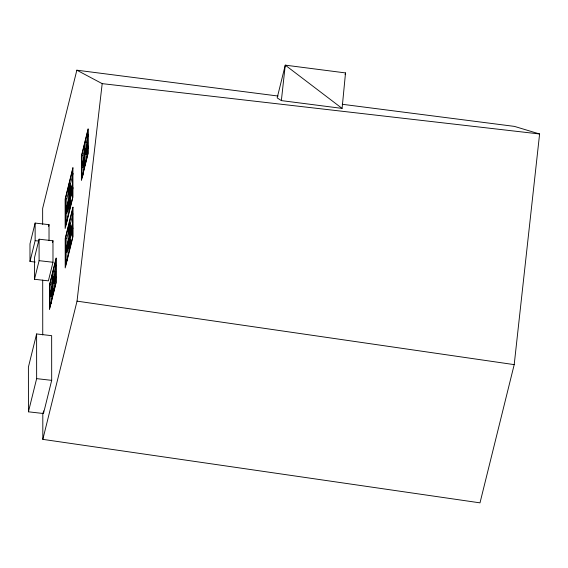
<?xml version="1.0" encoding="UTF-8"?>
<svg xmlns="http://www.w3.org/2000/svg" width="568" height="568" viewBox="0 0 568 568"><rect width="100%" height="100%" fill="white"/><g stroke="black" fill="none" stroke-linecap="round" stroke-linejoin="round"><path stroke-width="0.85" d="M342.092 108.403L345.521 72.924L285.271 65.15L277.17 97.888L281.359 100.6L342.092 108.403L285.271 65.15L281.359 100.6M42.806 412.815L42.827 439.362L479.995 502.85L514.203 364.628L539.6 133.984L514.473 126.401L342.241 104.278M42.827 439.362L77.035 301.139L102.19 83.638L76.85 70.191L42.643 208.413L42.657 224.346M49.033 240.484L49.018 224.658L35.131 223.075L29.983 243.871L29.997 261.45L35.209 262.047M29.997 261.45L35.145 240.654L35.131 223.075M39.085 239.199L34.478 257.801L34.499 279.271L48.386 280.855L52.987 262.26L52.973 240.782L39.085 239.199L39.1 260.669L34.499 279.271M48.607 226.327L49.018 224.658M52.554 242.472L52.973 240.782M65.462 198.623L68.856 184.927L68.863 198.417L65.476 212.112L65.462 198.623L66.797 198.772L68.913 190.209M69.189 183.578L72.576 169.889L72.583 183.379L69.197 197.075L69.189 183.578L70.517 183.734L73.059 173.46M65.476 212.886L68.863 199.19L68.877 212.68L65.483 226.376L65.476 212.886L66.804 213.035L68.927 204.48M69.197 197.849L72.583 184.153L72.597 197.643L69.211 211.339L69.197 197.849L70.524 197.998L73.066 187.731M36.608 333.949L28.4 367.12L28.435 411.807L43.48 413.525L51.688 380.354L51.652 335.667L36.608 333.949L36.643 378.636L28.435 411.807M68.288 206.269L66.804 212.262L66.811 221.47M70.737 196.365L72.221 190.379M49.721 284.724L52.647 272.917L52.654 284.114L49.728 295.928L49.721 284.724L51.049 284.88L53.136 276.438M52.93 271.752L55.856 259.938L55.863 271.135L52.938 282.949L52.93 271.752L54.258 271.902L55.934 265.157M81.678 155.582L84.604 143.768L84.611 154.965L81.685 166.779L81.678 155.582L83.013 155.731L84.888 148.142M84.888 142.611L87.813 130.796L87.82 141.993L84.902 153.807L84.888 142.611L86.222 142.76L88.31 134.318M49.728 296.567L52.654 284.753L52.661 295.956L49.735 307.764L49.728 296.567L51.056 296.723L53.151 288.281M52.938 283.595L55.863 271.781L55.87 282.978L52.952 294.792L52.938 283.595L54.272 283.744L55.941 276.999M81.693 167.425L84.611 155.611L84.625 166.807L81.7 178.622L81.693 167.425L83.02 167.574L84.902 159.977M84.902 154.446L87.827 142.639L87.834 153.836L84.909 165.643L84.902 154.446L86.23 154.602L88.317 146.161M52.519 290.17L51.056 296.077L51.063 303.61M55.316 278.881L54.272 283.105L54.272 289.779M83.226 166.083L84.27 161.866M87.692 148.049L86.23 153.956L86.237 160.63M65.526 238.063L68.913 224.367L68.92 237.857L65.533 251.553L65.526 238.063L66.854 238.212L68.969 229.657M69.246 223.018L72.633 209.329L72.647 222.819L69.253 236.515L69.246 223.018L70.574 223.174L72.903 213.76M65.533 252.327L68.927 238.631L68.934 252.121L65.547 265.817L65.533 252.327L66.868 252.476L68.984 243.921M69.253 237.289L72.647 223.593L72.654 237.083L69.268 250.779L69.253 237.289L70.588 237.438L72.917 228.024M68.345 245.71L66.861 251.702L66.868 260.911M70.801 235.805L72.278 229.82M345.103 74.6L345.521 72.924M35.145 240.654L38.617 241.052M39.1 260.669L52.987 262.26M36.643 378.636L51.688 380.354M102.19 83.638L539.6 133.984M76.85 70.191L278.093 96.042M77.035 301.139L514.203 364.628M86.222 142.76L86.23 149.647M83.013 155.731L83.013 163.485M83.02 166.928L83.027 175.327M70.574 223.174L70.581 233.292M70.588 236.664L70.595 247.556M70.517 183.734L70.524 193.006M70.524 197.224L70.531 207.277M70.183 185.921L70.191 190.983M70.198 200.184L70.198 205.247M70.24 225.361L70.247 231.261M70.254 239.625L70.262 244.687M66.797 198.772L66.804 207.206M66.854 238.212L66.861 246.647M54.258 271.902L54.265 277.937M51.049 284.88L51.056 291.767M43.48 410.891L43.48 413.525M42.699 280.088L42.742 334.95M72.91 167.766L65.128 199.19L65.157 228.499L72.931 197.075L72.91 167.766M56.14 258.135L49.43 285.243L49.452 309.567L56.161 282.459L56.14 258.135M88.104 128.993L81.394 156.101L81.409 180.425L88.118 153.317L88.104 128.993M72.967 207.206L65.192 238.631L65.213 267.94L72.988 236.515L72.967 207.206"/></g></svg>
